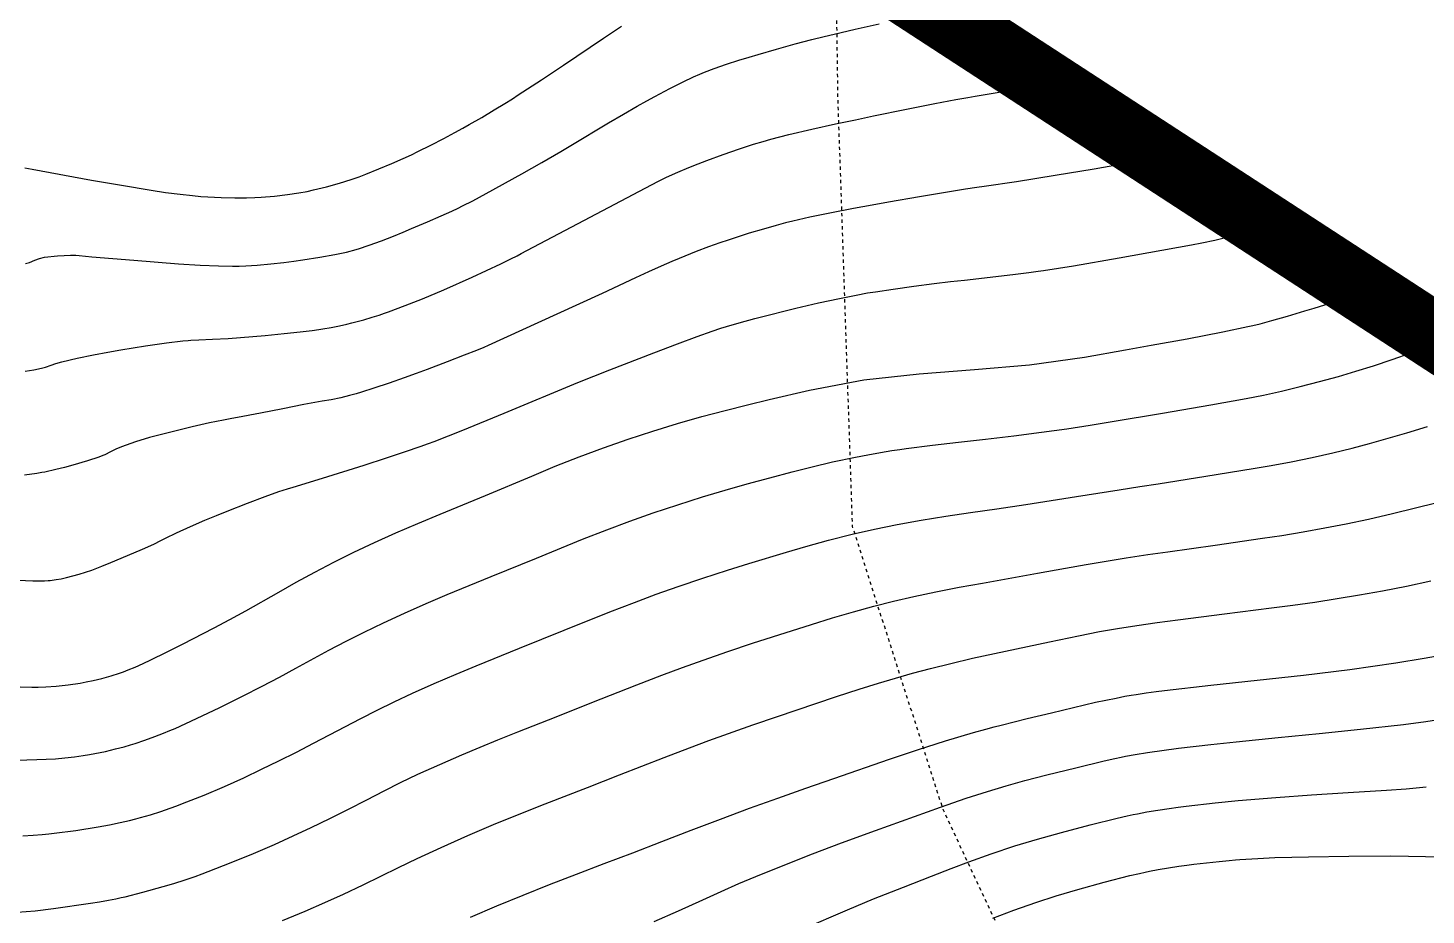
# Model space of a CAD drawing. Header units: millimetres. Extents: x 156921 to 159642, y 477538 to 479586.
# Drawn here: x 157810.74 to 157852.86, y 479148.39 to 479175.13 of the extents above; entities that cross this region are included whole.
import ezdxf
from ezdxf.enums import TextEntityAlignment as Align

# ---------------------------------------------------------------- set-up
doc = ezdxf.new("R2010")
doc.units = ezdxf.units.MM
doc.header["$MEASUREMENT"] = 0
for name, pattern in [('5M2P5', [7.5, 5, -2.5]), ('CONT', [2, 1, 1]), ('DGN Style 3', [0.047061, 0.033615, -0.013446])]:
    doc.linetypes.add(name, pattern=pattern)
for name, color, linetype, transparency in [('A0023119', 16, '5M2P5', 0.6), ('F0017111', 94, 'Continuous', 0.6), ('F0017114', 80, 'Continuous', 0.6)]:
    doc.layers.add(name, color=color, linetype=linetype, transparency=transparency)
for name, color, linetype in [('CX-BORD-LIN1', 4, 'Continuous'), ('CX-BORD-LIN2', 3, 'Continuous'), ('CX-BORD-TEX3', 6, 'Continuous'), ('공통_심벌', 3, 'Continuous')]:
    doc.layers.add(name, color=color, linetype=linetype)
doc.styles.add('TB_TEXT', font='BAREUNDOTUMPRO1.TTF')
doc.styles.add('TB_WBTXT', font='BareunDotumPro3.ttf')

# ---------------------------------------------------------------- blocks, each defined once
blk = doc.blocks.new('CXBEAR3')
blk.add_hatch(color=7).paths.add_polyline_path([(1.5, 27.5), (1.5, 24.5), (1, 24.5), (-1, 26.744), (-1, 24.5), (-1.5, 24.5), (-1.5, 27.5), (-1.004, 27.5), (1, 25.256), (1, 27.5)], flags=0)
h = blk.add_hatch(color=7)
h.paths.add_polyline_path([(0, 23), (-2.121, 2.121), (0, 0)])
h.paths.add_polyline_path([(0, -23), (2.121, -2.121), (0, 0)])
h.paths.add_polyline_path([(18, 0), (2.121, 2.121), (0, 0)])
h.paths.add_polyline_path([(-18, 0), (-2.121, -2.121), (0, 0)])
h.paths.add_polyline_path([(-1.871, -4.584), (-2.121, -2.121), (-5.127, -5.127, 0.048914), (-4.033, -6.025)])
h.paths.add_polyline_path([(2.121, -2.121), (5.127, -5.127, 0.051028), (6.059, -3.982), (4.621, -1.787)])
h.paths.add_polyline_path([(1.871, 4.584), (2.121, 2.121), (5.127, 5.127, 0.048914), (4.033, 6.025)])
h.paths.add_polyline_path([(-4.621, 1.787), (-2.121, 2.121), (-5.127, 5.127, 0.051028), (-6.059, 3.982)])
h.paths.add_polyline_path([(-7.946, 6.864, -0.018237), (-7.425, 7.425), (-10, 10)])
h.paths.add_polyline_path([(-6.887, -7.926, -0.017511), (-7.425, -7.425), (-10, -10)])
h.paths.add_polyline_path([(7.946, -6.864, -0.018237), (7.425, -7.425), (10, -10)])
h.paths.add_polyline_path([(6.887, 7.926, -0.017511), (7.425, 7.425), (10, 10)])
at = {"color": 7, "lineweight": 0}
for p, q in [((-1, 27.495), (-1, 27.5)), ((0, 23), (0, -23)), ((-7.425, 7.425), (-10, 10)), ((-7.946, 6.864), (-10, 10)), ((7.425, 7.425), (10, 10)), ((5.127, -5.127), (-5.127, 5.127)), ((-5.127, -5.127), (5.127, 5.127)), ((-4.652, 1.834), (-6.059, 3.982)), ((18, 0), (-18, 0)), ((-4.652, -1.834), (-6.059, -3.982)), ((0, -23), (-2.121, -2.121)), ((2.121, -2.121), (0, -23)), ((-7.946, -6.864), (-10, -10)), ((-10, -10), (-7.425, -7.425)), ((10, -10), (7.425, -7.425))]:
    blk.add_line(p, q, dxfattribs=at)
at = {"color": 7}
blk.add_lwpolyline([(1.5, 27.5), (1.5, 24.5), (1, 24.5), (-1, 26.744), (-1, 24.5), (-1.5, 24.5), (-1.5, 27.5), (-1.004, 27.5), (1, 25.256), (1, 27.5)], close=True, dxfattribs=at)
for points in [[(-2.121, 2.121), (0, 23), (2.121, 2.121), (18, 0), (2.121, -2.121)], [(-10, 10), (-6.887, 7.926)], [(10, 10), (6.887, 7.926)], [(10, 10), (7.946, 6.864)], [(-4.033, 6.025), (-1.92, 4.617)], [(4.033, 6.025), (1.92, 4.617)], [(6.059, 3.982), (4.652, 1.834)], [(-2.121, -2.121), (-18, 0), (-2.121, 2.121)], [(6.059, -3.982), (4.652, -1.834)], [(-4.033, -6.025), (-1.92, -4.617)], [(4.033, -6.025), (1.92, -4.617)], [(10, -10), (7.946, -6.864)], [(-10, -10), (-6.887, -7.926)], [(10, -10), (6.887, -7.926)]]:
    blk.add_lwpolyline(points, dxfattribs=at)
at = {"color": 7, "lineweight": 0}
for radius, start, end in [(10.5, 96.99082, 174.48865), (10.5, 5.51135, 83.00918), (9.75, 97.99357, 173.45913), (9.75, 6.54087, 82.00643), (8, 101.09302, 170.27531), (8, 9.72469, 78.90698), (7.25, 102.90218, 168.4156), (7.25, 11.5844, 77.09782), (10.5, 185.51135, 263.00918), (9.75, 186.54087, 262.00643), (10.5, 276.99082, 354.48865), (9.75, 277.99357, 353.45913), (8, 189.72469, 258.90698), (7.25, 191.5844, 257.09782), (8, 281.09302, 350.27531), (7.25, 282.90218, 348.4156)]:
    blk.add_arc((0, 0), radius, start, end, dxfattribs=at)
blk = doc.blocks.new('한맥도곽')
at = {"layer": 'CX-BORD-LIN1', "const_width": 2}
blk.add_lwpolyline([(821, 20), (25, 20), (25, 574), (821, 574)], close=True, dxfattribs=at)
at = {"layer": 'CX-BORD-LIN1', "style": 'TB_TEXT'}
for tag, p in [('TR_RCON5', (367.303, 53)), ('TR_RCON4', (367.303, 47)), ('TR_RCON3', (367.303, 41)), ('TR_RCON2', (367.303, 35)), ('TR_RCON1', (367.303, 29))]:
    blk.add_attdef(tag, text='', height=3.5, dxfattribs=at).set_placement(p, align=Align.MIDDLE_LEFT)
for tag, height, p in [('TR_DGN5', 3.5, (476.118, 53)), ('TR_CHK5', 3.5, (506.118, 53)), ('TR_RDAT5', 3.5, (342.5, 53)), ('TR_APP5', 3.5, (536.118, 53)), ('TR_RNUM5', 3, (310.105, 52.637)), ('TR_RDAT4', 3.5, (342.5, 47)), ('TR_DGN4', 3.5, (476.118, 47)), ('TR_CHK4', 3.5, (506.118, 47)), ('TR_APP4', 3.5, (536.118, 47)), ('TR_RNUM4', 3, (310.105, 46.637)), ('TR_RDAT3', 3.5, (342.5, 41)), ('TR_DGN3', 3.5, (476.118, 41)), ('TR_CHK3', 3.5, (506.118, 41)), ('TR_APP3', 3.5, (536.118, 41)), ('TR_RNUM3', 3, (310.105, 40.637)), ('TR_RDAT2', 3.5, (342.5, 35)), ('TR_DGN2', 3.5, (476.118, 35)), ('TR_CHK2', 3.5, (506.118, 35)), ('TR_APP2', 3.5, (536.118, 35)), ('TR_RNUM2', 3, (310.105, 34.637)), ('TR_DGN1', 3.5, (476.118, 29)), ('TR_CHK1', 3.5, (506.118, 29)), ('TR_RDAT1', 3.5, (342.5, 29)), ('TR_APP1', 3.5, (536.118, 29)), ('TR_RNUM1', 3, (310.105, 28.637))]:
    blk.add_attdef(tag, text='', height=height, dxfattribs=at).set_placement(p, align=Align.MIDDLE_CENTER)
at = {"layer": 'CX-BORD-LIN2', "style": 'TB_TEXT'}
for tag, p in [('TD_VERSION', (825.5, 68.015)), ('적용표준버전', (825.5, 35))]:
    blk.add_attdef(tag, text='', height=3, rotation=90, dxfattribs=at).set_placement(p, align=Align.MIDDLE_CENTER)
at = {"layer": 'CX-BORD-TEX3', "style": 'TB_TEXT'}
for tag, height, p in [('노선이정', 4.5, (170.034, 51.456)), ('설계공구', 4.5, (568, 51.361)), ('도 면 명', 4.5, (696, 43.192)), ('설 계 사', 4.5, (170, 42.588)), ('시공공구', 4.5, (568, 42.687)), ('시 공 사', 4.5, (170, 33.593)), ('도면축척', 4.5, (568.291, 33.513)), ('건설분야', 4.5, (170, 25.125)), ('건설단계', 4.5, (240, 25.125)), ('도면번호', 4.5, (568.291, 24.791)), ('편철번호', 4.5, (696, 25.002)), ('개정번호', 3, (310.082, 23.662)), ('날짜', 3, (342.5, 23.662)), ('내   용', 3, (420.5, 23.662)), ('작성자', 3, (478, 23.662)), ('검토자', 3, (508, 23.662)), ('확인자', 3, (538, 23.662))]:
    blk.add_attdef(tag, text='', height=height, dxfattribs=at).set_placement(p, align=Align.MIDDLE)
at = {"layer": 'CX-BORD-TEX3'}
for tag, height, style, p in [('TD_LNDST', 4.5, 'TB_TEXT', (240, 51.5)), ('TD_DSECT', 4.5, 'TB_TEXT', (600.5, 51.5)), ('TD_DDIST', 4.5, 'TB_TEXT', (649.5, 51.5)), ('TD_DNAME_TOP', 4.5, 'TB_TEXT', (766, 50.118)), ('TD_CSECT', 4.5, 'TB_TEXT', (600.5, 42.5)), ('TD_CDIST', 4.5, 'TB_TEXT', (649.5, 42.5)), ('TD_DNAME_MAIN', 6, 'TB_WBTXT', (766, 41.473)), ('TD_CCOMP', 4.5, 'TB_TEXT', (240, 33.593)), ('TD_SCAL', 4.5, 'TB_TEXT', (632, 33.748)), ('TD_DNAME_BOT', 4, 'TB_TEXT', (766, 33.174)), ('TD_CSTEP', 4.5, 'TB_TEXT', (275.744, 25.125)), ('TD_FIELD', 4.5, 'TB_TEXT', (205, 25.125)), ('TD_DWGCODE', 4.5, 'TB_TEXT', (632, 24.791)), ('TD_DWGNO', 4.5, 'TB_TEXT', (766, 25.002))]:
    blk.add_attdef(tag, text='', height=height, dxfattribs=dict(at, style=style)).set_placement(p, align=Align.MIDDLE_CENTER)
at = {"layer": 'CX-BORD-TEX3', "style": 'TB_TEXT'}
for tag, height, width, p in [('TD_DCOMP', 4.5, 0.85, (240, 42.588)), ('TD_CNAME', 5, 0.8, (90, 27.596))]:
    blk.add_attdef(tag, text='', height=height, dxfattribs=dict(at, width=width)).set_placement(p, align=Align.MIDDLE_CENTER)

msp = doc.modelspace()

# ---------------------------------------------------------------- linework, layer by layer
at = {"layer": 'A0023119', "linetype": 'DGN Style 3', "transparency": 33554521, "flags": 128}
msp.add_lwpolyline([(157845.825, 479137.154), (157843.14, 479141.277), (157838.312, 479151.57), (157835.583, 479160.097), (157835.144, 479173.03), (157835.077, 479177.585)], dxfattribs=at)
at = {"layer": 'F0017111', "transparency": 33554521, "flags": 128}
for points in [[(157810.663, 479168.023), (157810.741, 479168.045), (157810.788, 479168.061), (157810.944, 479168.129), (157811.08, 479168.178), (157811.239, 479168.217), (157811.624, 479168.263), (157811.831, 479168.273), (157812.023, 479168.276), (157812.18, 479168.274), (157812.283, 479168.268), (157812.665, 479168.232), (157813.929, 479168.123), (157815.275, 479168.021), (157815.922, 479167.98), (157816.476, 479167.956), (157816.896, 479167.945), (157817.03, 479167.944), (157817.102, 479167.945), (157817.301, 479167.955), (157817.648, 479167.979), (157818.051, 479168.017), (157818.442, 479168.061), (157818.752, 479168.101), (157819.023, 479168.139), (157819.534, 479168.217), (157819.983, 479168.298), (157820.333, 479168.372), (157820.448, 479168.399), (157820.511, 479168.415), (157820.694, 479168.472), (157821.015, 479168.578), (157821.389, 479168.714), (157821.753, 479168.855), (157822.044, 479168.972), (157822.298, 479169.079), (157822.775, 479169.281), (157823.19, 479169.462), (157823.51, 479169.607), (157823.703, 479169.697), (157823.833, 479169.762), (157824.139, 479169.919), (157824.538, 479170.133), (157825.616, 479170.731), (157826.225, 479171.076), (157826.788, 479171.402), (157827.248, 479171.672), (157827.55, 479171.854), (157827.774, 479171.991), (157828.225, 479172.263), (157828.684, 479172.531), (157829.092, 479172.764), (157829.388, 479172.928), (157829.628, 479173.057), (157830.081, 479173.297), (157830.48, 479173.5), (157830.792, 479173.651), (157830.985, 479173.738), (157831.117, 479173.792), (157831.417, 479173.907), (157831.787, 479174.035), (157832.159, 479174.156), (157832.466, 479174.25), (157832.739, 479174.33), (157833.291, 479174.489), (157833.856, 479174.644), (157834.36, 479174.777), (157834.726, 479174.869), (157835.025, 479174.942), (157835.664, 479175.092), (157836.386, 479175.252)], [(157810.652, 479164.784), (157810.912, 479164.823), (157811.14, 479164.872), (157811.221, 479164.893), (157811.27, 479164.907), (157811.433, 479164.965), (157811.58, 479165.013), (157811.76, 479165.063), (157812.22, 479165.172), (157812.713, 479165.275), (157813.142, 479165.355), (157813.538, 479165.423), (157814.278, 479165.543), (157814.916, 479165.634), (157815.405, 479165.692), (157815.562, 479165.708), (157815.647, 479165.714), (157815.886, 479165.723), (157816.298, 479165.743), (157816.768, 479165.772), (157817.886, 479165.861), (157818.458, 479165.914), (157818.939, 479165.964), (157819.297, 479166.005), (157819.5, 479166.034), (157819.626, 479166.055), (157819.877, 479166.101), (157820.125, 479166.151), (157820.342, 479166.199), (157820.495, 479166.236), (157820.617, 479166.267), (157820.861, 479166.333), (157821.106, 479166.406), (157821.321, 479166.474), (157821.475, 479166.527), (157821.598, 479166.571), (157822.101, 479166.758), (157822.622, 479166.962), (157823.263, 479167.233), (157824.126, 479167.62), (157824.982, 479168.019), (157825.29, 479168.167), (157825.476, 479168.259), (157825.601, 479168.324), (157827.681, 479169.42), (157829.718, 479170.5), (157829.981, 479170.63), (157830.314, 479170.779), (157830.652, 479170.921), (157830.934, 479171.033), (157831.187, 479171.129), (157831.687, 479171.315), (157832.176, 479171.483), (157832.597, 479171.62), (157832.892, 479171.708), (157833.123, 479171.772), (157833.662, 479171.912), (157834.357, 479172.075), (157835.071, 479172.235), (157835.669, 479172.362), (157836.21, 479172.474), (157837.213, 479172.679), (157838.059, 479172.846), (157838.692, 479172.967), (157839.054, 479173.033), (157839.281, 479173.07), (157841.449, 479173.435)], [(157844.844, 479171.224), (157843.88, 479171.047), (157842.859, 479170.874), (157841.684, 479170.679), (157840.524, 479170.493), (157839.549, 479170.349), (157839.328, 479170.317), (157838.982, 479170.265), (157838.387, 479170.168), (157837.598, 479170.035), (157836.669, 479169.874), (157836.17, 479169.787), (157835.616, 479169.686), (157834.95, 479169.557), (157834.297, 479169.422), (157833.783, 479169.303), (157833.56, 479169.248), (157833.285, 479169.175), (157832.904, 479169.067), (157832.472, 479168.939), (157832.047, 479168.802), (157831.835, 479168.733), (157831.582, 479168.646), (157831.244, 479168.525), (157830.875, 479168.387), (157830.528, 479168.25), (157830.359, 479168.182), (157830.14, 479168.089), (157829.819, 479167.949), (157829.438, 479167.778), (157829.039, 479167.592), (157828.041, 479167.126), (157826.676, 479166.498), (157824.6, 479165.556), (157824.468, 479165.498), (157824.255, 479165.41), (157823.878, 479165.26), (157823.37, 479165.064), (157822.765, 479164.836), (157822.437, 479164.714), (157822.069, 479164.579), (157821.616, 479164.42), (157821.163, 479164.267), (157820.789, 479164.151), (157820.623, 479164.101), (157820.424, 479164.047), (157820.16, 479163.983), (157819.873, 479163.921), (157819.605, 479163.874), (157819.051, 479163.778), (157818.42, 479163.652), (157817.745, 479163.516), (157817.054, 479163.39), (157816.879, 479163.36), (157816.625, 479163.311), (157816.21, 479163.222), (157815.68, 479163.102), (157815.077, 479162.957), (157814.757, 479162.879), (157814.402, 479162.783), (157813.975, 479162.65), (157813.557, 479162.501), (157813.381, 479162.428), (157813.227, 479162.355), (157813.049, 479162.265), (157812.988, 479162.238), (157812.875, 479162.195), (157812.53, 479162.077), (157812.087, 479161.946), (157811.842, 479161.882), (157811.581, 479161.82), (157811.245, 479161.744), (157811.153, 479161.725), (157811.009, 479161.701), (157810.637, 479161.649)], [(157810.445, 479158.482), (157810.887, 479158.466), (157811.231, 479158.467), (157811.344, 479158.471), (157811.405, 479158.476), (157811.583, 479158.5), (157811.734, 479158.524), (157811.9, 479158.561), (157812.28, 479158.667), (157812.657, 479158.79), (157812.962, 479158.905), (157813.232, 479159.014), (157813.739, 479159.224), (157814.183, 479159.417), (157814.528, 479159.573), (157814.738, 479159.675), (157814.881, 479159.749), (157815.212, 479159.912), (157815.632, 479160.103), (157816.062, 479160.289), (157816.42, 479160.437), (157816.743, 479160.567), (157817.351, 479160.808), (157817.884, 479161.009), (157818.3, 479161.157), (157818.555, 479161.241), (157818.728, 479161.292), (157819.61, 479161.559), (157820.865, 479161.954), (157821.538, 479162.17), (157822.114, 479162.361), (157822.551, 479162.51), (157822.809, 479162.602), (157822.976, 479162.666), (157823.839, 479163.007), (157825.088, 479163.521), (157827.305, 479164.438), (157828.265, 479164.821), (157829.598, 479165.336), (157830.305, 479165.604), (157830.904, 479165.825), (157831.355, 479165.986), (157831.616, 479166.075), (157831.782, 479166.127), (157832.162, 479166.241), (157832.637, 479166.371), (157833.118, 479166.495), (157833.516, 479166.594), (157833.873, 479166.679), (157834.557, 479166.839), (157835.185, 479166.975), (157835.696, 479167.078), (157836.028, 479167.139), (157836.271, 479167.178), (157836.804, 479167.258), (157837.43, 479167.344), (157838.041, 479167.422), (157838.53, 479167.481), (157838.959, 479167.53), (157840.411, 479167.699), (157840.898, 479167.759), (157841.171, 479167.794), (157841.337, 479167.817), (157842.239, 479167.957), (157843.62, 479168.197), (157845.792, 479168.586), (157846.107, 479168.648), (157846.499, 479168.735), (157847.517, 479168.983), (157848.066, 479169.126)], [(157810.397, 479153.055), (157811.003, 479153.075), (157811.571, 479153.104), (157811.851, 479153.127), (157812.141, 479153.16), (157812.403, 479153.197), (157812.596, 479153.23), (157812.755, 479153.261), (157813.069, 479153.326), (157813.376, 479153.398), (157813.64, 479153.466), (157813.825, 479153.519), (157813.97, 479153.565), (157814.263, 479153.661), (157814.561, 479153.769), (157814.824, 479153.871), (157815.015, 479153.95), (157815.17, 479154.018), (157815.816, 479154.311), (157816.518, 479154.648), (157817.2, 479154.987), (157817.789, 479155.287), (157818.316, 479155.564), (157818.81, 479155.831), (157819.803, 479156.37), (157820.326, 479156.646), (157820.868, 479156.921), (157821.447, 479157.202), (157822.084, 479157.494), (157822.737, 479157.782), (157823.364, 479158.049), (157824.695, 479158.594), (157826.056, 479159.152), (157827.45, 479159.72), (157828.181, 479160.006), (157828.876, 479160.264), (157829.576, 479160.509), (157830.319, 479160.756), (157831.058, 479160.991), (157831.742, 479161.194), (157832.408, 479161.383), (157833.095, 479161.57), (157833.76, 479161.747), (157834.362, 479161.902), (157834.975, 479162.047), (157835.674, 479162.194), (157836.048, 479162.266), (157836.427, 479162.333), (157836.763, 479162.388), (157837.006, 479162.424), (157837.202, 479162.451), (157837.989, 479162.553), (157838.779, 479162.644), (157839.591, 479162.734), (157840.442, 479162.836), (157841.277, 479162.942), (157842.038, 479163.047), (157842.741, 479163.153), (157843.402, 479163.261), (157844.922, 479163.522), (157846.374, 479163.77), (157847.446, 479163.959), (157847.961, 479164.061), (157848.504, 479164.181), (157849.069, 479164.318), (157849.65, 479164.467), (157850.22, 479164.623), (157850.749, 479164.78), (157851.275, 479164.947), (157851.837, 479165.136), (157852.41, 479165.337), (157852.972, 479165.544)], [(157810.587, 479150.781), (157810.895, 479150.8), (157811.169, 479150.822), (157811.367, 479150.841), (157811.527, 479150.859), (157812.18, 479150.943), (157812.855, 479151.05), (157813.192, 479151.111), (157813.517, 479151.179), (157813.793, 479151.242), (157813.983, 479151.289), (157814.131, 479151.33), (157814.431, 479151.417), (157814.741, 479151.516), (157815.019, 479151.61), (157815.224, 479151.685), (157815.391, 479151.749), (157816.044, 479152.007), (157816.661, 479152.271), (157817.239, 479152.532), (157817.775, 479152.784), (157818.295, 479153.037), (157818.827, 479153.303), (157819.345, 479153.569), (157819.824, 479153.819), (157820.77, 479154.315), (157821.262, 479154.567), (157821.768, 479154.816), (157822.326, 479155.079), (157822.977, 479155.368), (157823.641, 479155.654), (157824.237, 479155.903), (157825.549, 479156.432), (157826.892, 479156.973), (157828.268, 479157.527), (157829.01, 479157.815), (157829.668, 479158.06), (157830.327, 479158.293), (157831.072, 479158.546), (157831.811, 479158.787), (157832.456, 479158.986), (157833.591, 479159.331), (157834.176, 479159.503), (157834.855, 479159.687), (157835.567, 479159.866), (157836.246, 479160.022), (157836.928, 479160.162), (157837.649, 479160.292), (157838.392, 479160.412), (157839.139, 479160.521), (157839.93, 479160.634), (157840.801, 479160.766), (157842.332, 479161.002), (157843.615, 479161.207), (157844.239, 479161.308), (157844.787, 479161.391), (157846.225, 479161.616), (157847.658, 479161.846), (157848.197, 479161.937), (157848.801, 479162.053), (157849.432, 479162.186), (157850.053, 479162.324), (157850.637, 479162.465), (157851.157, 479162.601), (157852.281, 479162.924), (157852.907, 479163.114)], [(157810.411, 479148.476), (157810.952, 479148.523), (157811.506, 479148.59), (157812.623, 479148.751), (157812.897, 479148.794), (157813.163, 479148.841), (157813.389, 479148.885), (157813.546, 479148.918), (157813.668, 479148.946), (157814.197, 479149.078), (157814.807, 479149.249), (157815.136, 479149.348), (157815.472, 479149.457), (157815.771, 479149.559), (157815.989, 479149.637), (157816.165, 479149.703), (157816.861, 479149.971), (157817.534, 479150.248), (157818.163, 479150.52), (157818.728, 479150.776), (157819.27, 479151.031), (157819.829, 479151.303), (157820.392, 479151.585), (157820.944, 479151.868), (157821.471, 479152.139), (157821.958, 479152.382), (157822.489, 479152.633), (157823.145, 479152.928), (157823.809, 479153.219), (157824.364, 479153.455), (157824.896, 479153.674), (157825.493, 479153.91), (157826.654, 479154.365), (157827.727, 479154.794), (157829.086, 479155.333), (157829.838, 479155.624), (157830.459, 479155.856), (157831.079, 479156.077), (157831.824, 479156.335), (157832.565, 479156.584), (157833.171, 479156.778), (157834.346, 479157.153), (157834.98, 479157.352), (157835.608, 479157.535), (157836.223, 479157.701), (157836.817, 479157.851), (157837.428, 479157.992), (157838.096, 479158.134), (157838.794, 479158.27), (157839.499, 479158.398), (157841.159, 479158.696), (157842.001, 479158.85), (157842.626, 479158.957), (157843.827, 479159.153), (157844.484, 479159.255), (157845.085, 479159.34), (157846.509, 479159.542), (157847.93, 479159.746), (157848.522, 479159.833), (157849.157, 479159.939), (157849.81, 479160.057), (157850.455, 479160.182), (157851.127, 479160.324), (157851.856, 479160.496), (157853.198, 479160.827)], [(157818.406, 479148.224), (157819.086, 479148.508), (157819.682, 479148.768), (157820.245, 479149.026), (157820.832, 479149.303), (157821.905, 479149.827), (157822.464, 479150.096), (157823.191, 479150.432), (157823.99, 479150.788), (157824.763, 479151.117), (157825.533, 479151.43), (157826.318, 479151.74), (157827.592, 479152.235), (157828.562, 479152.616), (157829.904, 479153.14), (157830.666, 479153.433), (157831.251, 479153.652), (157832.576, 479154.124), (157833.318, 479154.38), (157833.885, 479154.57), (157835.102, 479154.975), (157835.785, 479155.201), (157836.362, 479155.383), (157836.88, 479155.536), (157837.388, 479155.679), (157837.929, 479155.822), (157838.543, 479155.975), (157839.197, 479156.129), (157839.86, 479156.275), (157841.517, 479156.627), (157842.39, 479156.809), (157843.027, 479156.933), (157843.568, 479157.027), (157844.148, 479157.12), (157844.756, 479157.207), (157845.383, 479157.289), (157846.793, 479157.467), (157848.202, 479157.646), (157848.846, 479157.729), (157849.513, 479157.824), (157850.187, 479157.928), (157850.858, 479158.039), (157851.546, 479158.163), (157852.274, 479158.308), (157853.007, 479158.463)], [(157829.607, 479148.196), (157830.338, 479148.524), (157831.07, 479148.852), (157831.621, 479149.106), (157832.155, 479149.344), (157832.837, 479149.624), (157834.379, 479150.233), (157835.248, 479150.564), (157836.278, 479150.943), (157838.23, 479151.646), (157839.004, 479151.914), (157839.645, 479152.12), (157840.215, 479152.29), (157840.775, 479152.445), (157841.436, 479152.616), (157842.306, 479152.832), (157843.168, 479153.039), (157843.482, 479153.11), (157843.674, 479153.151), (157843.804, 479153.178), (157844.1, 479153.232), (157844.466, 479153.291), (157845.408, 479153.418), (157846.38, 479153.535), (157847.137, 479153.617), (157848.404, 479153.74), (157849.64, 479153.861), (157850.889, 479153.991), (157852.182, 479154.138), (157852.855, 479154.227), (157853.547, 479154.334)], [(157834.072, 479147.968), (157835.43, 479148.552), (157836.215, 479148.878), (157837.119, 479149.235), (157837.96, 479149.561), (157838.553, 479149.796), (157839.089, 479150.001), (157839.759, 479150.238), (157840.476, 479150.475), (157841.156, 479150.682), (157841.882, 479150.884), (157842.738, 479151.108), (157843.555, 479151.309), (157843.854, 479151.379), (157844.039, 479151.42), (157844.165, 479151.446), (157844.447, 479151.499), (157844.786, 479151.554), (157845.122, 479151.603), (157845.394, 479151.64), (157845.635, 479151.67), (157846.507, 479151.772), (157847.197, 479151.841), (157848.334, 479151.934), (157849.412, 479152.013), (157850.517, 479152.086), (157851.673, 479152.157), (157852.266, 479152.2), (157852.867, 479152.257)], [(157839.812, 479148.3), (157840.447, 479148.541), (157841.104, 479148.774), (157841.715, 479148.972), (157842.373, 479149.166), (157843.169, 479149.383), (157843.941, 479149.58), (157844.227, 479149.649), (157844.403, 479149.688), (157844.526, 479149.714), (157844.794, 479149.765), (157845.106, 479149.817), (157845.409, 479149.862), (157845.651, 479149.894), (157845.862, 479149.921), (157846.633, 479150.009), (157846.929, 479150.039), (157847.119, 479150.055), (157847.256, 479150.065), (157847.794, 479150.1), (157848.31, 479150.124), (157848.815, 479150.14), (157849.319, 479150.148), (157850.539, 479150.162), (157851.799, 479150.172), (157852.332, 479150.17), (157852.845, 479150.161), (157853.89, 479150.147)]]:
    msp.add_lwpolyline(points, dxfattribs=at)
at = {"layer": 'F0017114', "transparency": 33554521, "flags": 128}
for points in [[(157810.646, 479170.909), (157810.867, 479170.869), (157812.653, 479170.543), (157813.554, 479170.384), (157814.446, 479170.235), (157814.886, 479170.169), (157815.318, 479170.113), (157815.69, 479170.072), (157815.95, 479170.049), (157816.155, 479170.036), (157816.563, 479170.014), (157816.968, 479170.006), (157817.321, 479170.007), (157817.57, 479170.015), (157817.768, 479170.027), (157818.164, 479170.058), (157818.559, 479170.105), (157818.903, 479170.156), (157819.148, 479170.202), (157819.344, 479170.245), (157819.736, 479170.339), (157820.128, 479170.449), (157820.471, 479170.557), (157820.717, 479170.644), (157820.914, 479170.72), (157821.307, 479170.876), (157821.701, 479171.042), (157822.045, 479171.193), (157822.29, 479171.307), (157822.486, 479171.401), (157822.877, 479171.594), (157823.265, 479171.793), (157823.603, 479171.973), (157823.842, 479172.105), (157824.033, 479172.214), (157824.411, 479172.432), (157824.784, 479172.654), (157825.105, 479172.85), (157825.332, 479172.992), (157825.511, 479173.106), (157826.208, 479173.56), (157826.87, 479174.005), (157828.074, 479174.82), (157828.619, 479175.178)], [(157810.5, 479155.271), (157810.857, 479155.263), (157811.042, 479155.262), (157811.271, 479155.268), (157811.59, 479155.29), (157811.952, 479155.329), (157812.31, 479155.385), (157812.489, 479155.417), (157812.697, 479155.46), (157812.964, 479155.524), (157813.245, 479155.601), (157813.496, 479155.683), (157813.614, 479155.725), (157813.761, 479155.782), (157813.968, 479155.867), (157814.205, 479155.97), (157814.442, 479156.081), (157814.916, 479156.313), (157815.392, 479156.554), (157816.345, 479157.046), (157816.821, 479157.298), (157817.299, 479157.56), (157818.294, 479158.123), (157818.823, 479158.421), (157819.378, 479158.724), (157819.957, 479159.028), (157820.558, 479159.328), (157821.18, 479159.623), (157821.824, 479159.913), (157822.485, 479160.196), (157823.158, 479160.475), (157824.525, 479161.038), (157825.917, 479161.623), (157826.627, 479161.918), (157827.348, 479162.204), (157828.08, 479162.476), (157828.822, 479162.732), (157829.568, 479162.973), (157830.312, 479163.203), (157831.041, 479163.415), (157831.742, 479163.602), (157832.417, 479163.77), (157833.067, 479163.925), (157834.282, 479164.214), (157835.924, 479164.518), (157837.586, 479164.701), (157839.252, 479164.832), (157840.917, 479164.978), (157842.572, 479165.206), (157843.806, 479165.424), (157844.578, 479165.563), (157845.66, 479165.762), (157846.737, 479165.967), (157847.493, 479166.125), (157847.642, 479166.158), (157847.861, 479166.213), (157848.221, 479166.31), (157848.685, 479166.441), (157849.215, 479166.597), (157849.496, 479166.682), (157849.811, 479166.779), (157850.191, 479166.902), (157850.568, 479167.028), (157850.87, 479167.138), (157851.025, 479167.199)], [(157824.072, 479148.333), (157824.863, 479148.671), (157825.653, 479148.994), (157826.45, 479149.311), (157827.263, 479149.625), (157828.1, 479149.941), (157828.958, 479150.267), (157829.837, 479150.607), (157830.724, 479150.951), (157831.606, 479151.286), (157832.478, 479151.61), (157833.334, 479151.918), (157834.179, 479152.216), (157835.02, 479152.507), (157836.694, 479153.088), (157837.535, 479153.373), (157838.385, 479153.642), (157839.23, 479153.89), (157839.594, 479153.991), (157839.852, 479154.06), (157840.056, 479154.112), (157840.845, 479154.312), (157841.578, 479154.491), (157842.905, 479154.803), (157843.215, 479154.871), (157843.523, 479154.933), (157843.791, 479154.984), (157843.982, 479155.017), (157844.133, 479155.041), (157844.433, 479155.087), (157844.729, 479155.127), (157844.983, 479155.157), (157846.379, 479155.317), (157847.775, 479155.468), (157849.171, 479155.623), (157850.566, 479155.795), (157851.956, 479155.997), (157852.81, 479156.133), (157853.428, 479156.242)]]:
    msp.add_lwpolyline(points, dxfattribs=at)

# ---------------------------------------------------------------- block references
at = {"rotation": 326.9270375787892}
msp.add_blockref('한맥도곽', (156920.788, 479088.004), dxfattribs=at)
at = {"layer": '공통_심벌', "color": 3, "linetype": 'CONT', "xscale": 0.7, "yscale": 0.7, "zscale": 0.7}
msp.add_blockref('CXBEAR3', (157854.205, 479136.622), dxfattribs=at)

doc.saveas('drawing.dxf')
